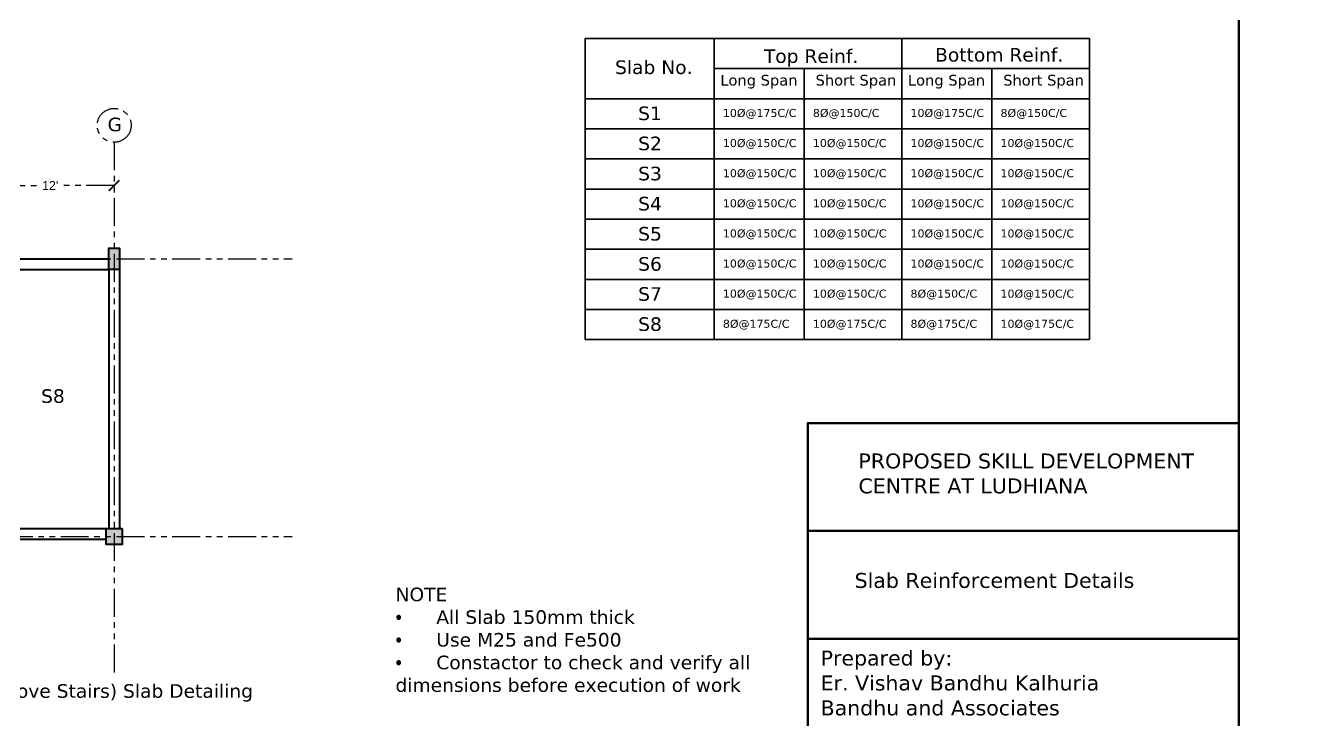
# Model space of a CAD drawing. Header units: feet. Extents: x 15113 to 123217, y -97269 to -8247.
# Drawn here: x 17969 to 19409, y -50122 to -49341 of the extents above; entities that cross this region are included whole.
import ezdxf

# ---------------------------------------------------------------- set-up
doc = ezdxf.new("R2010")
doc.units = ezdxf.units.FT
doc.header["$LTSCALE"] = 50.2
doc.header["$MEASUREMENT"] = 0
doc.header["$PDMODE"] = 3
doc.linetypes.add('DASHED', pattern=[0.75, 0.5, -0.25])
doc.linetypes.add('PHANTOM2', pattern=[1.25, 0.625, -0.125, 0.125, -0.125, 0.125, -0.125])
doc.layers.get('0').update_dxf_attribs({"lineweight": 35})
for name, color, linetype, lineweight in [('drg seal', 250, 'Continuous', 120), ('Str Beam', 10, 'Continuous', 35), ('Str Brick Foundation', 2, 'Continuous', 35), ('Str Clm 2', 7, 'Continuous', 35), ('Str Column', 50, 'Continuous', 35)]:
    doc.layers.add(name, color=color, linetype=linetype, lineweight=lineweight)
doc.layers.add('drg seal txt', color=7, linetype='Continuous')
doc.layers.add('Str grid', color=7, linetype='Continuous', true_color=0x17d337)
doc.layers.add('Str Ramp', color=5, linetype='Continuous', lineweight=35, transparency=0.7)
doc.styles.get("Standard").update_dxf_attribs({"font": 'arial.ttf'})
doc.dimstyles.new('Copy of Standard', dxfattribs={"dimscale": 40, "dimtxt": 0.25, "dimasz": 0.3, "dimexe": 0.18, "dimexo": 5, "dimgap": 0.09, "dimtad": 0, "dimtih": 1, "dimtoh": 1, "dimdec": 0, "dimzin": 0, "dimdsep": 46, "dimlunit": 4, "dimtxsty": 'Standard', "dimcen": 0.2, "dimse1": 1, "dimse2": 1, "dimadec": 0, "dimazin": 0, "dimtfac": 1, "dimtdec": 0, "dimtofl": 0, "dimtmove": 0, "dimatfit": 3, "dimfxl": 1, "dimtolj": 1, "dimtzin": 0, "dimarcsym": 0})

# ---------------------------------------------------------------- blocks, each defined once
blk = doc.blocks.new('_ArchTick')
at = {"color": 0, "linetype": 'ByBlock', "const_width": 0.15}
blk.add_lwpolyline([(-0.5, -0.5), (0.5, 0.5)], dxfattribs=at)
blk = doc.blocks.new('*D741')
at = {"layer": 'Defpoints', "color": 0, "linetype": 'PHANTOM2', "transparency": 16777216}
for p in [(17924.6, -49520.4), (18068.6, -49520.4), (18068.6, -56687.6)]:
    blk.add_point(p, dxfattribs=at)
at = {"layer": 'Str grid', "color": 0, "linetype": 'PHANTOM2', "lineweight": -2, "transparency": 16777216}
for p, q in [((17924.6, -49520.4), (17985, -49520.4)), ((18068.6, -49520.4), (18008.3, -49520.4))]:
    blk.add_line(p, q, dxfattribs=at)
at = {"layer": 'Str grid', "color": 0, "linetype": 'PHANTOM2', "lineweight": -2, "transparency": 16777216, "xscale": 12, "yscale": 12, "zscale": 12, "rotation": 180}
blk.add_blockref('_ArchTick', (17924.6, -49520.4), dxfattribs=at)
at = {"layer": 'Str grid', "color": 0, "linetype": 'PHANTOM2', "lineweight": -2, "transparency": 16777216, "xscale": 12, "yscale": 12, "zscale": 12}
blk.add_blockref('_ArchTick', (18068.6, -49520.4), dxfattribs=at)
at = {"layer": 'Str grid', "color": 0, "linetype": 'PHANTOM2', "transparency": 16777216, "insert": (17996.6, -49520.4), "char_height": 10, "attachment_point": 5}
blk.add_mtext("\\A1;12'", dxfattribs=at)
blk = doc.blocks.new('*D1094')
at = {"layer": 'Defpoints', "color": 0, "linetype": 'PHANTOM2', "transparency": 16777216}
for p in [(16403.4, -49523.4), (16403.4, -49649.4), (42253.6, -49649.4)]:
    blk.add_point(p, dxfattribs=at)
at = {"layer": 'Str grid', "color": 0, "linetype": 'PHANTOM2', "lineweight": -2, "transparency": 16777216}
for p, q in [((16403.4, -49523.4), (16403.4, -49577.7)), ((16403.4, -49649.4), (16403.4, -49595.1))]:
    blk.add_line(p, q, dxfattribs=at)
at = {"layer": 'Str grid', "color": 0, "linetype": 'PHANTOM2', "lineweight": -2, "transparency": 16777216, "xscale": 12, "yscale": 12, "zscale": 12}
for p, rotation in [((16403.4, -49523.4), 90), ((16403.4, -49649.4), 270)]:
    blk.add_blockref('_ArchTick', p, dxfattribs=dict(at, rotation=rotation))
at = {"layer": 'Str grid', "color": 0, "linetype": 'PHANTOM2', "transparency": 16777216, "insert": (16403.4, -49586.4), "char_height": 10, "attachment_point": 5}
blk.add_mtext('\\A1;10\'-6"', dxfattribs=at)
blk = doc.blocks.new('*D1095')
at = {"layer": 'Defpoints', "color": 0, "linetype": 'PHANTOM2', "transparency": 16777216}
for p in [(16403.4, -49649.4), (16403.4, -49787.4), (42253.6, -49787.4)]:
    blk.add_point(p, dxfattribs=at)
at = {"layer": 'Str grid', "color": 0, "linetype": 'PHANTOM2', "lineweight": -2, "transparency": 16777216}
for p, q in [((16403.4, -49649.4), (16403.4, -49709.7)), ((16403.4, -49787.4), (16403.4, -49727.1))]:
    blk.add_line(p, q, dxfattribs=at)
at = {"layer": 'Str grid', "color": 0, "linetype": 'PHANTOM2', "lineweight": -2, "transparency": 16777216, "xscale": 12, "yscale": 12, "zscale": 12}
for p, rotation in [((16403.4, -49649.4), 90), ((16403.4, -49787.4), 270)]:
    blk.add_blockref('_ArchTick', p, dxfattribs=dict(at, rotation=rotation))
at = {"layer": 'Str grid', "color": 0, "linetype": 'PHANTOM2', "transparency": 16777216, "insert": (16403.4, -49718.4), "char_height": 10, "attachment_point": 5}
blk.add_mtext('\\A1;11\'-6"', dxfattribs=at)
blk = doc.blocks.new('*D1096')
at = {"layer": 'Defpoints', "color": 0, "linetype": 'PHANTOM2', "transparency": 16777216}
for p in [(16403.4, -49886.4), (16403.4, -49937.4), (42253.6, -49937.4)]:
    blk.add_point(p, dxfattribs=at)
at = {"layer": 'Str grid', "color": 0, "linetype": 'PHANTOM2', "lineweight": -2, "transparency": 16777216}
for p, q in [((16403.4, -49886.4), (16403.4, -49903.2)), ((16403.4, -49937.4), (16403.4, -49920.6))]:
    blk.add_line(p, q, dxfattribs=at)
at = {"layer": 'Str grid', "color": 0, "linetype": 'PHANTOM2', "lineweight": -2, "transparency": 16777216, "xscale": 12, "yscale": 12, "zscale": 12}
for p, rotation in [((16403.4, -49886.4), 90), ((16403.4, -49937.4), 270)]:
    blk.add_blockref('_ArchTick', p, dxfattribs=dict(at, rotation=rotation))
at = {"layer": 'Str grid', "color": 0, "linetype": 'PHANTOM2', "transparency": 16777216, "insert": (16403.4, -49911.9), "char_height": 10, "attachment_point": 5}
blk.add_mtext('\\A1;4\'-3"', dxfattribs=at)
blk = doc.blocks.new('*D1097')
at = {"layer": 'Defpoints', "color": 0, "linetype": 'PHANTOM2', "ltscale": 150, "transparency": 16777216}
for p in [(16403.4, -49286.4), (42253.6, -49286.4), (16403.4, -49523.4)]:
    blk.add_point(p, dxfattribs=at)
at = {"layer": 'Str grid', "color": 0, "linetype": 'PHANTOM2', "lineweight": -2, "ltscale": 150, "transparency": 16777216}
for p, q in [((16403.4, -49286.4), (16403.4, -49396.2)), ((16403.4, -49523.4), (16403.4, -49413.6))]:
    blk.add_line(p, q, dxfattribs=at)
at = {"layer": 'Str grid', "color": 0, "linetype": 'PHANTOM2', "lineweight": -2, "ltscale": 150, "transparency": 16777216, "xscale": 12, "yscale": 12, "zscale": 12}
for p, rotation in [((16403.4, -49286.4), 90), ((16403.4, -49523.4), 270)]:
    blk.add_blockref('_ArchTick', p, dxfattribs=dict(at, rotation=rotation))
at = {"layer": 'Str grid', "color": 0, "linetype": 'PHANTOM2', "ltscale": 150, "transparency": 16777216, "insert": (16403.4, -49404.9), "char_height": 10, "attachment_point": 5}
blk.add_mtext('\\A1;19\'-9"', dxfattribs=at)

msp = doc.modelspace()

# ---------------------------------------------------------------- hatches: boundary and pattern name
at = {"layer": 'Str Ramp', "linetype": 'DASHED', "ltscale": 150, "transparency": 33554559}
h = msp.add_hatch(color=2, dxfattribs=at)
h.dxf.hatch_style = 1
h.paths.add_polyline_path([(18062.6415, -49590.95627), (18074.6415, -49590.95627), (18074.6415, -49614.95627), (18062.6415, -49614.95627)])
h.paths.add_polyline_path([(17918.6415, -49590.95627), (17930.6415, -49590.95627), (17930.6415, -49614.95627), (17918.6415, -49614.95627)])
h.paths.add_polyline_path([(18077.6415, -49905.95627), (18077.6415, -49923.95627), (18059.6415, -49923.95627), (18059.6415, -49905.95627)])
h.paths.add_polyline_path([(17936.6415, -49905.95627), (17936.6415, -49923.95627), (17918.6415, -49923.95627), (17918.6415, -49905.95627)])

# ---------------------------------------------------------------- linework, layer by layer
at = {"layer": 'drg seal', "lineweight": 70}
for p, q in [((18848.12148, -49787.43751), (19333.13315, -49787.43751)), ((18848.57928, -50272.44919), (18848.57928, -49787.43751)), ((18848.12148, -49908.69043), (19333.13315, -49908.69043)), ((18848.12148, -50029.94335), (19333.13315, -50029.94335))]:
    msp.add_line(p, q, dxfattribs=at)
msp.add_lwpolyline([(19333.59095, -50272.44919), (19333.59095, -47729.5), (15971.2, -47729.5), (15971.2, -50272.44919), (19333.13315, -50272.44919)], dxfattribs=at)
at = {"layer": 'Str Beam', "linetype": 'Continuous', "lineweight": 40}
for p, q in [((17930.6415, -49602.95627), (18062.6415, -49602.95627)), ((17930.6415, -49614.95627), (18062.6415, -49614.95627)), ((18062.6415, -49614.95627), (18062.6415, -49905.95627)), ((18074.6415, -49614.95627), (18074.6415, -49905.95627)), ((17936.6415, -49905.95627), (18059.6415, -49905.95627)), ((17936.6415, -49917.95627), (18059.6415, -49917.95627))]:
    msp.add_line(p, q, dxfattribs=at)
at = {"layer": 'Str Brick Foundation', "linetype": 'PHANTOM2', "ltscale": 500}
for p, q in [((18598.2415, -49355.15627), (19165.4415, -49355.15627)), ((18598.2415, -49693.65627), (18598.2415, -49355.15627)), ((18743.4415, -49355.15627), (18743.4415, -49693.65627)), ((18954.4415, -49355.15627), (18954.4415, -49693.65627)), ((19165.4415, -49355.15627), (19165.4415, -49693.65627)), ((18743.4415, -49389.00627), (19165.4415, -49389.00627)), ((18844.6415, -49389.00627), (18844.6415, -49693.65627)), ((19055.6415, -49389.00627), (19055.6415, -49693.65627)), ((19165.4415, -49422.85627), (18598.2415, -49422.85627)), ((19165.4415, -49456.70627), (18598.2415, -49456.70627)), ((19165.4415, -49490.55627), (18598.2415, -49490.55627)), ((19165.4415, -49524.40627), (18598.2415, -49524.40627)), ((19165.4415, -49558.25627), (18598.2415, -49558.25627)), ((19165.4415, -49592.10627), (18598.2415, -49592.10627)), ((19165.4415, -49625.95627), (18598.2415, -49625.95627)), ((19165.4415, -49659.80627), (18598.2415, -49659.80627)), ((19165.4415, -49693.65627), (18598.2415, -49693.65627))]:
    msp.add_line(p, q, dxfattribs=at)
at = {"layer": 'Str Clm 2', "color": 3, "linetype": 'Continuous', "lineweight": 40}
msp.add_lwpolyline([(18074.6415, -49590.95627), (18074.6415, -49614.95627), (18062.6415, -49614.95627), (18062.6415, -49590.95627)], close=True, dxfattribs=at)
at = {"layer": 'Str Column', "color": 2, "linetype": 'Continuous', "lineweight": 40}
for points in [[(18062.6415, -49590.95627), (18074.6415, -49590.95627), (18074.6415, -49614.95627), (18062.6415, -49614.95627)], [(18077.6415, -49905.95627), (18077.6415, -49923.95627), (18059.6415, -49923.95627), (18059.6415, -49905.95627)]]:
    msp.add_lwpolyline(points, close=True, dxfattribs=at)
at = {"layer": 'Str grid', "color": 0, "linetype": 'PHANTOM2'}
for p, q in [((18068.6415, -49471.78631), (18068.6415, -50068.29928)), ((17757.51503, -49602.95627), (18268.60121, -49602.95627)), ((17757.5088, -49914.95607), (18268.60121, -49914.95607))]:
    msp.add_line(p, q, dxfattribs=at)
msp.add_circle((18068.6415, -49452.75872), 19.02759, dxfattribs=at)

# ---------------------------------------------------------------- texts
at = {"layer": 'drg seal txt', "lineweight": 35, "width": 2687.8083334, "attachment_point": 1}
for s, insert, char_height in [('{\\fVerdana|b0|i0|c0|p34;Top Reinf.}', (18799.30285, -49367.29452), 15.2852164), ('{\\fVerdana|b0|i0|c0|p34;Bottom Reinf.}', (18991.80285, -49365.79452), 15.2852164), ('{\\fVerdana|b0|i0|c0|p34;Slab No.}', (18631.90285, -49379.79452), 15.2852164), ('{\\fVerdana|b0|i0|c0|p34;Long Span}', (18750.30285, -49395.99452), 12), ('{\\fVerdana|b0|i0|c0|p34;Short Span}', (18857.40285, -49395.99452), 12), ('{\\fVerdana|b0|i0|c0|p34;Long Span}', (18961.30285, -49395.99452), 12), ('{\\fVerdana|b0|i0|c0|p34;Short Span}', (19068.40285, -49395.99452), 12), ('{\\fVerdana|b0|i0|c0|p34;S1}', (18657.90285, -49431.59452), 15.2852164), ('{\\fVerdana|b0|i0|c0|p34;10%%C@175C/C}', (18753.20285, -49434.34452), 9), ('{\\fVerdana|b0|i0|c0|p34;8%%C@150C/C}', (18854.40285, -49434.34452), 9), ('{\\fVerdana|b0|i0|c0|p34;10%%C@175C/C}', (18964.20285, -49434.34452), 9), ('{\\fVerdana|b0|i0|c0|p34;8%%C@150C/C}', (19065.40285, -49434.34452), 9), ('{\\fVerdana|b0|i0|c0|p34;S2}', (18657.90285, -49465.44452), 15.2852164), ('{\\fVerdana|b0|i0|c0|p34;10%%C@150C/C}', (18753.20285, -49468.19452), 9), ('{\\fVerdana|b0|i0|c0|p34;10%%C@150C/C}', (18854.40285, -49468.19452), 9), ('{\\fVerdana|b0|i0|c0|p34;10%%C@150C/C}', (18964.20285, -49468.19452), 9), ('{\\fVerdana|b0|i0|c0|p34;10%%C@150C/C}', (19065.40285, -49468.19452), 9), ('{\\fVerdana|b0|i0|c0|p34;S3}', (18657.90285, -49499.29452), 15.2852164), ('{\\fVerdana|b0|i0|c0|p34;10%%C@150C/C}', (18753.20285, -49502.04452), 9), ('{\\fVerdana|b0|i0|c0|p34;10%%C@150C/C}', (18854.40285, -49502.04452), 9), ('{\\fVerdana|b0|i0|c0|p34;10%%C@150C/C}', (18964.20285, -49502.04452), 9), ('{\\fVerdana|b0|i0|c0|p34;10%%C@150C/C}', (19065.40285, -49502.04452), 9), ('{\\fVerdana|b0|i0|c0|p34;S4}', (18657.90285, -49533.14452), 15.2852164), ('{\\fVerdana|b0|i0|c0|p34;10%%C@150C/C}', (18753.20285, -49535.89452), 9), ('{\\fVerdana|b0|i0|c0|p34;10%%C@150C/C}', (18854.40285, -49535.89452), 9), ('{\\fVerdana|b0|i0|c0|p34;10%%C@150C/C}', (18964.20285, -49535.89452), 9), ('{\\fVerdana|b0|i0|c0|p34;10%%C@150C/C}', (19065.40285, -49535.89452), 9), ('{\\fVerdana|b0|i0|c0|p34;S5}', (18657.90285, -49566.99452), 15.2852164), ('{\\fVerdana|b0|i0|c0|p34;10%%C@150C/C}', (18753.20285, -49569.74452), 9), ('{\\fVerdana|b0|i0|c0|p34;10%%C@150C/C}', (18854.40285, -49569.74452), 9), ('{\\fVerdana|b0|i0|c0|p34;10%%C@150C/C}', (18964.20285, -49569.74452), 9), ('{\\fVerdana|b0|i0|c0|p34;10%%C@150C/C}', (19065.40285, -49569.74452), 9), ('{\\fVerdana|b0|i0|c0|p34;S6}', (18657.90285, -49600.84452), 15.2852164), ('{\\fVerdana|b0|i0|c0|p34;10%%C@150C/C}', (18753.20285, -49603.59452), 9), ('{\\fVerdana|b0|i0|c0|p34;10%%C@150C/C}', (18854.40285, -49603.59452), 9), ('{\\fVerdana|b0|i0|c0|p34;10%%C@150C/C}', (18964.20285, -49603.59452), 9), ('{\\fVerdana|b0|i0|c0|p34;10%%C@150C/C}', (19065.40285, -49603.59452), 9), ('{\\fVerdana|b0|i0|c0|p34;S7}', (18657.90285, -49634.69452), 15.2852164), ('{\\fVerdana|b0|i0|c0|p34;10%%C@150C/C}', (18753.20285, -49637.44452), 9), ('{\\fVerdana|b0|i0|c0|p34;10%%C@150C/C}', (18854.40285, -49637.44452), 9), ('{\\fVerdana|b0|i0|c0|p34;8%%C@150C/C}', (18964.20285, -49637.44452), 9), ('{\\fVerdana|b0|i0|c0|p34;10%%C@150C/C}', (19065.40285, -49637.44452), 9), ('{\\fVerdana|b0|i0|c0|p34;S8}', (18657.90285, -49668.54452), 15.2852164), ('{\\fVerdana|b0|i0|c0|p34;8%%C@175C/C}', (18753.20285, -49671.29452), 9), ('{\\fVerdana|b0|i0|c0|p34;10%%C@175C/C}', (18854.40285, -49671.29452), 9), ('{\\fVerdana|b0|i0|c0|p34;8%%C@175C/C}', (18964.20285, -49671.29452), 9), ('{\\fVerdana|b0|i0|c0|p34;10%%C@175C/C}', (19065.40285, -49671.29452), 9), ('{\\fVerdana|b0|i0|c0|p34;S8}', (17986.393, -49749.42886), 15.2852164)]:
    msp.add_mtext(s, dxfattribs=dict(at, insert=insert, char_height=char_height))
at = {"layer": 'drg seal txt', "attachment_point": 1}
for s, insert, char_height, width in [('{\\fVerdana|b0|i0|c0|p34;G}', (18061.15782, -49444.10018), 15.2852164, 2687.8083334), ('{\\fVerdana|b0|i0|c0|p34;PROPOSED SKILL DEVELOPMENT\\PCENTRE AT LUDHIANA}', (18905.64276, -49821.627), 16.813738, 2956.5891667), ('{\\fPunjabi|b0|i0|c0|p2;°}', (18955.1935, -49832.30203), 7.1853581, 4548.598718), ('{\\fVerdana|b0|i0|c0|p34;Slab Reinforcement Details}', (18901.30901, -49955.93263), 16.813738, 2956.5891667), ('{\\fVerdana|b0|i0|c0|p34;Prepared by:\\PEr. Vishav Bandhu Kalhuria\\PBandhu and Associates}', (18863.0782, -50043.16702), 16.813738, 2956.5891667)]:
    msp.add_mtext(s, dxfattribs=dict(at, insert=insert, char_height=char_height, width=width))
at = {"layer": 'drg seal txt', "lineweight": 53, "width": 2687.8083334, "attachment_point": 1}
for s, insert, char_height in [('{\\fVerdana|b0|i0|c0|p34;NOTE\\P\\pi-45.856,l45.856,t45.856;\\fSymbol|b0|i0|c2|p18;·^I\\fVerdana|b0|i0|c0|p34;All Slab 150mm thick\\P\\fSymbol|b0|i0|c2|p18;·^I\\fVerdana|b0|i0|c0|p34;Use M25 and Fe500\\P\\fSymbol|b0|i0|c2|p18;·^I\\fVerdana|b0|i0|c0|p34;Constactor to check and verify all ^Jdimensions before execution of work }', (18385.01493, -49972.42682), 15.28521637), ('{\\fVerdana|b0|i0|c0|p34;Third Floor(above Stairs) Slab Detailing}', (17812.17828, -50080.9803), 15.2852164)]:
    msp.add_mtext(s, dxfattribs=dict(at, insert=insert, char_height=char_height))

# ---------------------------------------------------------------- dimensions: what is measured, and where the dimension line sits
at = {"layer": 'Str grid', "color": 0, "linetype": 'PHANTOM2', "ltscale": 150}
dim = msp.add_linear_dim(base=(16403.39513, -49286.42401), p1=(16403.39513, -49523.42401), p2=(42253.55418, -49286.42401), angle=90, dimstyle='Copy of Standard', override={"dimblk": 'ArchTick'}, dxfattribs=at)
dim.commit()
dim.dimension.update_dxf_attribs({"geometry": '*D1097', "text_midpoint": (16403.39513, -49404.92401)})
at = {"layer": 'Str grid', "color": 0, "linetype": 'PHANTOM2'}
for base, p1, p2, picture, middle in [((16403.39513, -49649.42401), (16403.39513, -49523.42401), (42253.55418, -49649.42401), '*D1094', (16403.39513, -49586.42401)), ((16403.39513, -49787.42401), (16403.39513, -49649.42401), (42253.55418, -49787.42401), '*D1095', (16403.39513, -49718.42401)), ((16403.39513, -49937.42401), (16403.39513, -49886.42381), (42253.55418, -49937.42401), '*D1096', (16403.39513, -49911.92391))]:
    dim = msp.add_linear_dim(base=base, p1=p1, p2=p2, angle=90, dimstyle='Copy of Standard', override={"dimblk": 'ArchTick'}, dxfattribs=at)
    dim.commit()
    dim.dimension.update_dxf_attribs({"geometry": picture, "text_midpoint": middle})
dim = msp.add_linear_dim(base=(18068.6415, -49520.3805), p1=(17924.6415, -49520.3805), p2=(18068.6415, -56687.62134), dimstyle='Copy of Standard', override={"dimblk": 'ArchTick'}, dxfattribs=at)
dim.commit()
dim.dimension.update_dxf_attribs({"geometry": '*D741', "text_midpoint": (17996.6415, -49520.3805)})

doc.saveas('drawing.dxf')
